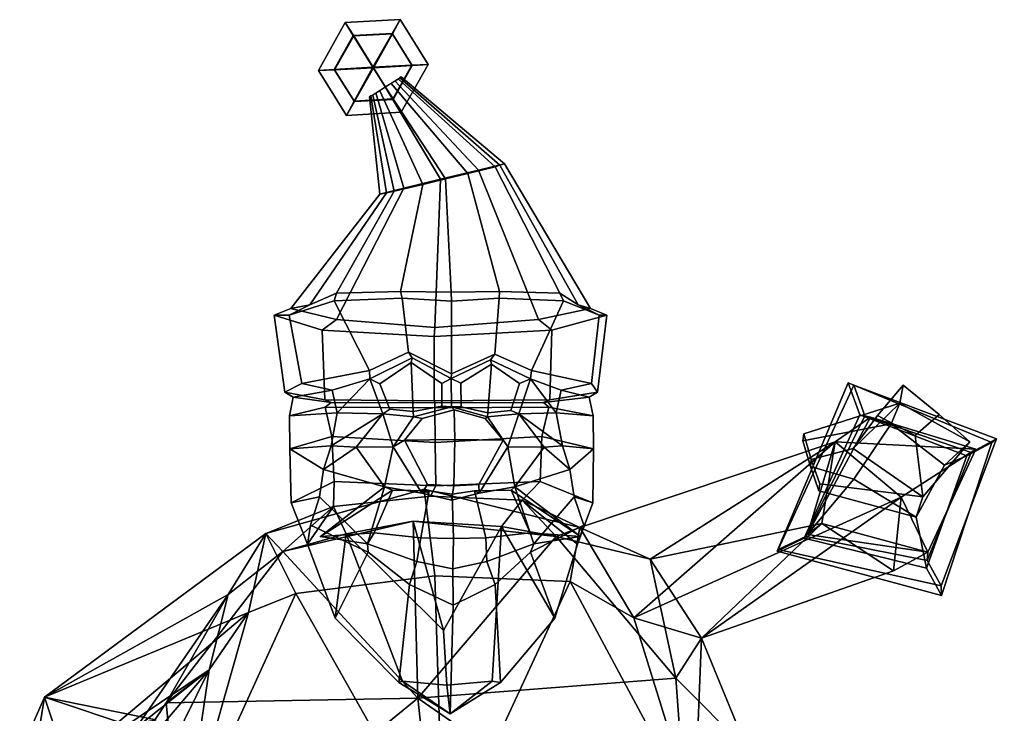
# Model space of a CAD drawing. Extents: x -174 to 221, y -153 to 354.
# Drawn here: x -169 to 221, y 76.7 to 354.2 of the extents above; entities that cross this region are included whole.
import ezdxf

# ---------------------------------------------------------------- set-up
doc = ezdxf.new("R2010")
doc.units = 0

msp = doc.modelspace()

# ---------------------------------------------------------------- linework, layer by layer
for p in [(-48.903515, 147.856262, 105.381966), (54.924179, 147.856262, 99.284744)]:
    msp.add_point(p)
for points in [[(-43.207714, 334.16806, 68.345947), (-35.607475, 347.701477, 68.374626), (-38.962219, 353.026611, 53.932941), (-49.710632, 333.887543, 53.892387)], [(-43.375198, 334.323547, 39.368462), (-49.710632, 333.887543, 53.892387), (-38.962219, 353.026611, 53.932941), (-35.774963, 347.856964, 39.397137)], [(-20.110285, 348.566498, 68.289688), (-17.045944, 354.25, 53.812828), (-38.962219, 353.026611, 53.932941), (-35.607475, 347.701477, 68.374626)], [(-20.277773, 348.721985, 39.312206), (-35.774963, 347.856964, 39.397137), (-38.962219, 353.026611, 53.932941), (-17.045944, 354.25, 53.812828)], [(-5.878047, 336.334259, 53.652157), (-12.380907, 336.05368, 39.198593), (-20.277773, 348.721985, 39.312206), (-17.045944, 354.25, 53.812828)], [(-5.878047, 336.334259, 53.652157), (-17.045944, 354.25, 53.812828), (-20.110285, 348.566498, 68.289688), (-12.213419, 335.898224, 68.176079)], [(-27.912762, 335.220795, 33.282082), (-43.375198, 334.323547, 39.368462), (-35.774963, 347.856964, 39.397137)], [(-27.675892, 335.000946, 74.262451), (-35.607475, 347.701477, 68.374626), (-43.207714, 334.16806, 68.345947)], [(-27.912762, 335.220795, 33.282082), (-35.774963, 347.856964, 39.397137), (-20.277773, 348.721985, 39.312206)], [(-27.675892, 335.000946, 74.262451), (-20.110285, 348.566498, 68.289688), (-35.607475, 347.701477, 68.374626)], [(-12.380907, 336.05368, 39.198593), (-27.912762, 335.220795, 33.282082), (-20.277773, 348.721985, 39.312206)], [(-12.213419, 335.898224, 68.176079), (-20.110285, 348.566498, 68.289688), (-27.675892, 335.000946, 74.262451)], [(-19.981201, 322.520294, 39.169918), (-27.912762, 335.220795, 33.282082), (-12.380907, 336.05368, 39.198593)], [(-19.813715, 322.364838, 68.147408), (-12.213419, 335.898224, 68.176079), (-27.675892, 335.000946, 74.262451)], [(-16.626474, 317.19519, 53.611603), (-19.981201, 322.520294, 39.169918), (-12.380907, 336.05368, 39.198593), (-5.878047, 336.334259, 53.652157)], [(-16.626474, 317.19519, 53.611603), (-5.878047, 336.334259, 53.652157), (-12.213419, 335.898224, 68.176079), (-19.813715, 322.364838, 68.147408)], [(-38.542736, 315.971802, 53.73172), (-49.710632, 333.887543, 53.892387), (-43.375198, 334.323547, 39.368462), (-35.478333, 321.655243, 39.254852)], [(-38.542736, 315.971802, 53.73172), (-35.310848, 321.499786, 68.232338), (-43.207714, 334.16806, 68.345947), (-49.710632, 333.887543, 53.892387)], [(-35.478333, 321.655243, 39.254852), (-43.375198, 334.323547, 39.368462), (-27.912762, 335.220795, 33.282082)], [(-35.310848, 321.499786, 68.232338), (-27.675892, 335.000946, 74.262451), (-43.207714, 334.16806, 68.345947)], [(-19.981201, 322.520294, 39.169918), (-35.478333, 321.655243, 39.254852), (-27.912762, 335.220795, 33.282082)], [(-19.813715, 322.364838, 68.147408), (-27.675892, 335.000946, 74.262451), (-35.310848, 321.499786, 68.232338)], [(-19.215855, 329.763641, 48.652073), (14.227191, 294.146851, 34.286015), (-0.968945, 290.51297, 27.201838), (-23.031002, 327.421631, 46.29274)], [(-22.88118, 327.249146, 63.660767), (1.067926, 290.609589, 83.174637), (9.912242, 292.785065, 78.772072), (-20.604708, 328.687592, 62.391815)], [(-20.604708, 328.687592, 62.391815), (9.912242, 292.785065, 78.772072), (20.802954, 295.477844, 71.385201), (-17.788591, 330.476257, 60.2201)], [(-16.638893, 331.316254, 52.161682), (24.651287, 296.596313, 45.248081), (14.227191, 294.146851, 34.286015), (-19.215855, 329.763641, 48.652073)], [(-17.788591, 330.476257, 60.2201), (20.802954, 295.477844, 71.385201), (22.782246, 296.060333, 56.923519), (-17.19058, 330.917297, 55.759754)], [(-17.19058, 330.917297, 55.759754), (22.782246, 296.060333, 56.923519), (24.651287, 296.596313, 45.248081), (-16.638893, 331.316254, 52.161682)], [(-29.321602, 323.410126, 52.192574), (-26.805273, 325.032562, 48.670555), (-15.609517, 286.905396, 35.384285), (-25.208969, 284.495087, 47.083401)], [(-28.707869, 323.737671, 55.787807), (-29.321602, 323.410126, 52.192574), (-25.208969, 284.495087, 47.083401), (-22.496326, 285.071106, 58.590191)], [(-28.032932, 324.090149, 60.245049), (-28.707869, 323.737671, 55.787807), (-22.496326, 285.071106, 58.590191), (-19.471207, 285.703186, 72.867668)], [(-25.179457, 325.835785, 62.402958), (-28.032932, 324.090149, 60.245049), (-19.471207, 285.703186, 72.867668), (-8.072724, 288.420044, 79.43409)], [(-26.805273, 325.032562, 48.670555), (-23.031002, 327.421631, 46.29274), (-0.968945, 290.51297, 27.201838), (-15.609517, 286.905396, 35.384285)], [(-22.88118, 327.249146, 63.660767), (-25.179457, 325.835785, 62.402958), (-8.072724, 288.420044, 79.43409), (1.067926, 290.609589, 83.174637)], [(-16.626474, 317.19519, 53.611603), (-38.542736, 315.971802, 53.73172), (-35.478333, 321.655243, 39.254852), (-19.981201, 322.520294, 39.169918)], [(-16.626474, 317.19519, 53.611603), (-19.813715, 322.364838, 68.147408), (-35.310848, 321.499786, 68.232338), (-38.542736, 315.971802, 53.73172)], [(38.159039, 234.405914, 19.104929), (14.227191, 294.146851, 34.286015), (24.651287, 296.596313, 45.248081), (58.953007, 238.861206, 39.067619)], [(58.953007, 238.861206, 39.067619), (24.651287, 296.596313, 45.248081), (22.782246, 296.060333, 56.923519), (54.051327, 240.387543, 62.551224)], [(-3.272028, 231.322815, 2.239831), (-0.968945, 290.51297, 27.201838), (14.227191, 294.146851, 34.286015), (38.159039, 234.405914, 19.104929)], [(3.28421, 245.337708, 113.883873), (22.602804, 245.58252, 105.305565), (9.912242, 292.785065, 78.772072), (1.067926, 290.609589, 83.174637)], [(46.660961, 244.940002, 90.91658), (20.802954, 295.477844, 71.385201), (9.912242, 292.785065, 78.772072), (22.602804, 245.58252, 105.305565)], [(54.051327, 240.387543, 62.551224), (22.782246, 296.060333, 56.923519), (20.802954, 295.477844, 71.385201), (46.660961, 244.940002, 90.91658)], [(-3.272028, 231.322815, 2.239831), (-42.444344, 234.405914, 23.83832), (-15.609517, 286.905396, 35.384285), (-0.968945, 290.51297, 27.201838)], [(3.28421, 245.337708, 113.883873), (1.067926, 290.609589, 83.174637), (-8.072724, 288.420044, 79.43409), (-16.905653, 245.58252, 107.625679)], [(-42.444344, 234.405914, 23.83832), (-60.758839, 238.861206, 46.097637), (-25.208969, 284.495087, 47.083401), (-15.609517, 286.905396, 35.384285)], [(-60.758839, 238.861206, 46.097637), (-53.142204, 240.387543, 68.846107), (-22.496326, 285.071106, 58.590191), (-25.208969, 284.495087, 47.083401)], [(-53.142204, 240.387543, 68.846107), (-42.482605, 244.940002, 96.151489), (-19.471207, 285.703186, 72.867668), (-22.496326, 285.071106, 58.590191)], [(-42.482605, 244.940002, 96.151489), (-16.905653, 245.58252, 107.625679), (-8.072724, 288.420044, 79.43409), (-19.471207, 285.703186, 72.867668)], [(-43.465439, 241.911896, 100.607155), (-42.482605, 244.940002, 96.151489), (-53.142204, 240.387543, 68.846107), (-61.362614, 236.234253, 70.422409)], [(-29.341118, 214.052612, 103.892807), (-43.465439, 241.911896, 100.607155), (-61.362614, 236.234253, 70.422409), (-56.368298, 208.937317, 86.434074)], [(-16.241198, 242.952057, 112.310623), (-16.905653, 245.58252, 107.625679), (-42.482605, 244.940002, 96.151489), (-43.465439, 241.911896, 100.607155)], [(-13.739043, 221.413208, 114.716232), (-16.241198, 242.952057, 112.310623), (-43.465439, 241.911896, 100.607155), (-29.341118, 214.052612, 103.892807)], [(3.479076, 241.732666, 117.202187), (3.28421, 245.337708, 113.883873), (-16.905653, 245.58252, 107.625679), (-16.241198, 242.952057, 112.310623)], [(3.4835, 212.782227, 117.277519), (3.479076, 241.732666, 117.202187), (-16.241198, 242.952057, 112.310623), (-13.739043, 221.413208, 114.716232)], [(3.479076, 241.732666, 117.202187), (22.491268, 242.952057, 110.036079), (22.602804, 245.58252, 105.305565), (3.28421, 245.337708, 113.883873)], [(3.4835, 212.782227, 117.277519), (20.69137, 220.605774, 112.702232), (22.491268, 242.952057, 110.036079), (3.479076, 241.732666, 117.202187)], [(20.69137, 220.605774, 112.702232), (35.386425, 214.052612, 100.091721), (48.158554, 241.911896, 95.226578), (22.491268, 242.952057, 110.036079)], [(22.491268, 242.952057, 110.036079), (48.158554, 241.911896, 95.226578), (46.660961, 244.940002, 90.91658), (22.602804, 245.58252, 105.305565)], [(35.386425, 214.052612, 100.091721), (59.313839, 208.937317, 79.640701), (62.399727, 236.234253, 63.154533), (48.158554, 241.911896, 95.226578)], [(48.158554, 241.911896, 95.226578), (62.399727, 236.234253, 63.154533), (54.051327, 240.387543, 62.551224), (46.660961, 244.940002, 90.91658)], [(-61.362614, 236.234253, 70.422409), (-53.142204, 240.387543, 68.846107), (-60.758839, 238.861206, 46.097637), (-67.39769, 236.226807, 44.852238)], [(-67.39769, 236.226807, 44.852238), (-60.758839, 238.861206, 46.097637), (-42.444344, 234.405914, 23.83832), (-48.184452, 230.233948, 20.400795)], [(65.400459, 236.226807, 37.053734), (43.457352, 230.233948, 15.019177), (38.159039, 234.405914, 19.104929), (58.953007, 238.861206, 39.067619)], [(62.399727, 236.234253, 63.154533), (65.400459, 236.226807, 37.053734), (58.953007, 238.861206, 39.067619), (54.051327, 240.387543, 62.551224)], [(-56.368298, 208.937317, 86.434074), (-61.362614, 236.234253, 70.422409), (-67.39769, 236.226807, 44.852238), (-63.143272, 205.405151, 49.078629)], [(-63.143272, 205.405151, 49.078629), (-67.39769, 236.226807, 44.852238), (-48.184452, 230.233948, 20.400795), (-47.195251, 202.411407, 21.973042)], [(-48.184452, 230.233948, 20.400795), (-42.444344, 234.405914, 23.83832), (-3.272028, 231.322815, 2.239831), (-3.536797, 227.662811, -2.268837)], [(43.457352, 230.233948, 15.019177), (-3.536797, 227.662811, -2.268837), (-3.272028, 231.322815, 2.239831), (38.159039, 234.405914, 19.104929)], [(61.669964, 205.405151, 41.749035), (42.658978, 202.411407, 16.6964), (43.457352, 230.233948, 15.019177), (65.400459, 236.226807, 37.053734)], [(59.313839, 208.937317, 79.640701), (61.669964, 205.405151, 41.749035), (65.400459, 236.226807, 37.053734), (62.399727, 236.234253, 63.154533)], [(-47.195251, 202.411407, 21.973042), (-48.184452, 230.233948, 20.400795), (-3.536797, 227.662811, -2.268837), (-3.426796, 201.932068, -0.39566)], [(42.658978, 202.411407, 16.6964), (-3.426796, 201.932068, -0.39566), (-3.536797, 227.662811, -2.268837), (43.457352, 230.233948, 15.019177)], [(-13.739043, 221.413208, 114.716232), (-29.341118, 214.052612, 103.892807), (-29.154032, 210.738068, 102.085602), (-12.25961, 219.184143, 113.150261)], [(-12.670806, 217.263428, 110.563576), (-12.25961, 219.184143, 113.150261), (-29.154032, 210.738068, 102.085602), (-25.15801, 208.799194, 101.546776)], [(3.4835, 212.782227, 117.277519), (-13.739043, 221.413208, 114.716232), (-12.25961, 219.184143, 113.150261), (3.310307, 210.871704, 114.328262)], [(-12.670806, 217.263428, 110.563576), (-0.44371, 208.907776, 111.556236), (3.310307, 210.871704, 114.328262), (-12.25961, 219.184143, 113.150261)], [(3.4835, 212.782227, 117.277519), (3.310307, 210.871704, 114.328262), (19.038815, 218.37674, 111.320183), (20.69137, 220.605774, 112.702232)], [(20.69137, 220.605774, 112.702232), (19.038815, 218.37674, 111.320183), (34.989094, 210.738068, 98.318832), (35.386425, 214.052612, 100.091721)], [(-11.869079, 197.753357, 108.874687), (-12.670806, 217.263428, 110.563576), (-25.15801, 208.799194, 101.546776), (-21.241978, 198.638123, 104.315201)], [(-0.44371, 208.907776, 111.556236), (-12.670806, 217.263428, 110.563576), (-11.869079, 197.753357, 108.874687), (-0.389001, 199.799194, 112.487869)], [(19.380173, 216.566315, 108.486816), (19.038815, 218.37674, 111.320183), (3.310307, 210.871704, 114.328262), (7.176928, 209.028809, 111.28817)], [(7.176928, 209.028809, 111.28817), (7.243469, 199.534851, 112.421272), (17.944136, 197.134827, 106.49865), (19.380173, 216.566315, 108.486816)], [(17.944136, 197.134827, 106.49865), (27.120911, 198.069397, 99.652748), (30.572977, 208.894226, 95.765144), (19.380173, 216.566315, 108.486816)], [(19.380173, 216.566315, 108.486816), (30.572977, 208.894226, 95.765144), (34.989094, 210.738068, 98.318832), (19.038815, 218.37674, 111.320183)], [(-44.19228, 206.28656, 86.255623), (-29.154032, 210.738068, 102.085602), (-29.341118, 214.052612, 103.892807), (-56.368298, 208.937317, 86.434074)], [(-42.193878, 197.173492, 86.634529), (-29.154032, 210.738068, 102.085602), (-44.19228, 206.28656, 86.255623)], [(-24.014816, 196.807281, 105.499069), (-29.154032, 210.738068, 102.085602), (-42.193878, 197.173492, 86.634529)], [(-21.241978, 198.638123, 104.315201), (-25.15801, 208.799194, 101.546776), (-29.154032, 210.738068, 102.085602), (-24.014816, 196.807281, 105.499069)], [(-0.389001, 199.799194, 112.487869), (3.377874, 199.58313, 115.478851), (3.310307, 210.871704, 114.328262), (-0.44371, 208.907776, 111.556236)], [(7.243469, 199.534851, 112.421272), (7.176928, 209.028809, 111.28817), (3.310307, 210.871704, 114.328262), (3.377874, 199.58313, 115.478851)], [(27.120911, 198.069397, 99.652748), (30.284735, 196.807281, 102.310364), (34.989094, 210.738068, 98.318832), (30.572977, 208.894226, 95.765144)], [(30.284735, 196.807281, 102.310364), (45.2603, 197.173492, 81.498833), (34.989094, 210.738068, 98.318832)], [(47.200619, 206.28656, 80.888626), (59.313839, 208.937317, 79.640701), (35.386425, 214.052612, 100.091721), (34.989094, 210.738068, 98.318832)], [(45.2603, 197.173492, 81.498833), (47.200619, 206.28656, 80.888626), (34.989094, 210.738068, 98.318832)], [(-56.368298, 208.937317, 86.434074), (-63.143272, 205.405151, 49.078629), (-59.769428, 203.403656, 50.144745), (-44.19228, 206.28656, 86.255623)], [(59.313839, 208.937317, 79.640701), (47.200619, 206.28656, 80.888626), (58.444099, 203.403656, 43.202717), (61.669964, 205.405151, 41.749035)], [(133.881592, 142.68335, 49.178799), (133.406982, 141.997681, 82.293243), (161.746063, 209.209595, 84.523209), (164.059921, 208.179382, 52.226944)], [(133.406982, 141.997681, 82.293243), (144.172928, 147.122803, 82.866516), (166.462936, 196.441925, 84.351242), (161.746063, 209.209595, 84.523209)], [(133.881592, 142.68335, 49.178799), (164.059921, 208.179382, 52.226944), (168.489685, 195.956787, 52.058891), (144.85463, 147.862793, 49.761871)], [(219.124939, 185.414337, 86.931305), (221.000061, 186.809357, 53.892643), (164.059921, 208.179382, 52.226944), (161.746063, 209.209595, 84.523209)], [(219.124939, 185.414337, 86.931305), (161.746063, 209.209595, 84.523209), (166.462936, 196.441925, 84.351242), (209.110779, 180.014221, 86.380203)], [(173.540634, 196.077209, 143.565414), (183.773743, 208.235748, 140.017303), (182.384232, 201.093353, 88.08699), (163.731369, 182.911987, 104.97818)], [(221.000061, 186.809357, 53.892643), (210.853455, 181.291626, 53.332966), (168.489685, 195.956787, 52.058891), (164.059921, 208.179382, 52.226944)], [(188.509094, 188.193542, 143.381226), (198.17308, 196.52533, 131.708374), (183.773743, 208.235748, 140.017303), (173.540634, 196.077209, 143.565414)], [(198.17308, 196.52533, 131.708374), (210.406189, 185.638062, 87.100693), (182.384232, 201.093353, 88.08699), (183.773743, 208.235748, 140.017303)], [(-63.143272, 205.405151, 49.078629), (-47.195251, 202.411407, 21.973042), (-44.552589, 201.309082, 22.859863), (-59.769428, 203.403656, 50.144745)], [(-44.19228, 206.28656, 86.255623), (-59.769428, 203.403656, 50.144745), (-61.196609, 196.003784, 51.503979), (-42.193878, 197.173492, 86.634529)], [(-61.196609, 196.003784, 51.503979), (-59.769428, 203.403656, 50.144745), (-44.552589, 201.309082, 22.859863), (-46.990246, 199.391937, 20.794167)], [(61.669964, 205.405151, 41.749035), (58.444099, 203.403656, 43.202717), (40.138279, 201.309082, 17.886436), (42.658978, 202.411407, 16.6964)], [(60.020554, 196.003784, 44.385563), (42.31739, 199.391937, 15.549623), (40.138279, 201.309082, 17.886436), (58.444099, 203.403656, 43.202717)], [(47.200619, 206.28656, 80.888626), (45.2603, 197.173492, 81.498833), (60.020554, 196.003784, 44.385563), (58.444099, 203.403656, 43.202717)], [(-61.083069, 182.831757, 53.809025), (-61.196609, 196.003784, 51.503979), (-46.990246, 199.391937, 20.794167), (-44.330463, 187.680908, 19.266237)], [(-47.195251, 202.411407, 21.973042), (-3.426796, 201.932068, -0.39566), (-3.213789, 201.214111, 3.231576), (-44.552589, 201.309082, 22.859863)], [(-46.990246, 199.391937, 20.794167), (-44.552589, 201.309082, 22.859863), (-3.213789, 201.214111, 3.231576), (-3.220246, 199.170441, 3.121612)], [(-44.330463, 187.680908, 19.266237), (-46.990246, 199.391937, 20.794167), (-3.220246, 199.170441, 3.121612), (-3.126757, 185.309143, 4.713644)], [(-11.869079, 197.753357, 108.874687), (-11.706269, 195.58786, 111.086037), (3.377874, 199.58313, 115.478851), (-0.389001, 199.799194, 112.487869)], [(4.480265, 198.337433, 129.843613), (3.377874, 199.58313, 115.478851), (-11.706269, 195.58786, 111.086037), (-8.325073, 194.868988, 127.106804)], [(42.658978, 202.411407, 16.6964), (40.138279, 201.309082, 17.886436), (-3.213789, 201.214111, 3.231576), (-3.426796, 201.932068, -0.39566)], [(42.31739, 199.391937, 15.549623), (-3.220246, 199.170441, 3.121612), (-3.213789, 201.214111, 3.231576), (40.138279, 201.309082, 17.886436)], [(39.497059, 187.680908, 14.34351), (-3.126757, 185.309143, 4.713644), (-3.220246, 199.170441, 3.121612), (42.31739, 199.391937, 15.549623)], [(4.480265, 198.337433, 129.843613), (16.877254, 194.868988, 125.626808), (17.844179, 195.58786, 109.350708), (3.377874, 199.58313, 115.478851)], [(17.944136, 197.134827, 106.49865), (7.243469, 199.534851, 112.421272), (3.377874, 199.58313, 115.478851), (17.844179, 195.58786, 109.350708)], [(60.177589, 182.831757, 46.688053), (39.497059, 187.680908, 14.34351), (42.31739, 199.391937, 15.549623), (60.020554, 196.003784, 44.385563)], [(144.050049, 188.754883, 106.665695), (182.384232, 201.093353, 88.08699), (178.936951, 192.776611, 63.904308), (143.697662, 185.98645, 97.025757)], [(147.028381, 178.567078, 108.019707), (163.731369, 182.911987, 104.97818), (182.384232, 201.093353, 88.08699), (144.050049, 188.754883, 106.665695)], [(210.406189, 185.638062, 87.100693), (200.251999, 176.278015, 63.88533), (178.936951, 192.776611, 63.904308), (182.384232, 201.093353, 88.08699)], [(-42.193878, 197.173492, 86.634529), (-61.196609, 196.003784, 51.503979), (-61.083069, 182.831757, 53.809025), (-44.632809, 184.073486, 86.754532)], [(-44.632809, 184.073486, 86.754532), (-24.014816, 196.807281, 105.499069), (-42.193878, 197.173492, 86.634529)], [(-34.632015, 183.483643, 109.435143), (-24.014816, 196.807281, 105.499069), (-44.632809, 184.073486, 86.754532)], [(-34.632015, 183.483643, 109.435143), (-19.847626, 183.666656, 111.60495), (-24.014816, 196.807281, 105.499069)], [(-11.869079, 197.753357, 108.874687), (-21.241978, 198.638123, 104.315201), (-24.014816, 196.807281, 105.499069), (-11.706269, 195.58786, 111.086037)], [(-19.847626, 183.666656, 111.60495), (-11.706269, 195.58786, 111.086037), (-24.014816, 196.807281, 105.499069)], [(-15.314137, 186.316772, 128.8004), (-8.325073, 194.868988, 127.106804), (-11.706269, 195.58786, 111.086037), (-19.847626, 183.666656, 111.60495)], [(4.729138, 186.561462, 134.081604), (4.480265, 198.337433, 129.843613), (-8.325073, 194.868988, 127.106804), (-15.314137, 186.316772, 128.8004)], [(4.729138, 186.561462, 134.081604), (24.016506, 186.316772, 126.490723), (16.877254, 194.868988, 125.626808), (4.480265, 198.337433, 129.843613)], [(24.016506, 186.316772, 126.490723), (25.990316, 183.666656, 108.913139), (17.844179, 195.58786, 109.350708), (16.877254, 194.868988, 125.626808)], [(17.944136, 197.134827, 106.49865), (17.844179, 195.58786, 109.350708), (30.284735, 196.807281, 102.310364), (27.120911, 198.069397, 99.652748)], [(25.990316, 183.666656, 108.913139), (30.284735, 196.807281, 102.310364), (17.844179, 195.58786, 109.350708)], [(40.419117, 183.483643, 105.027809), (30.284735, 196.807281, 102.310364), (25.990316, 183.666656, 108.913139)], [(47.696514, 184.073486, 81.332542), (45.2603, 197.173492, 81.498833), (30.284735, 196.807281, 102.310364)], [(40.419117, 183.483643, 105.027809), (47.696514, 184.073486, 81.332542), (30.284735, 196.807281, 102.310364)], [(45.2603, 197.173492, 81.498833), (47.696514, 184.073486, 81.332542), (60.177589, 182.831757, 46.688053), (60.020554, 196.003784, 44.385563)], [(164.054352, 170.707367, 69.297485), (178.936951, 192.776611, 63.904308), (166.462936, 196.441925, 84.351242), (144.172928, 147.122803, 82.866516)], [(170.754272, 195.414703, 15.978088), (145.598099, 148.669769, 13.658503), (144.85463, 147.862793, 49.761871), (168.489685, 195.956787, 52.058891)], [(145.598099, 148.669769, 13.658503), (170.754272, 195.414703, 15.978088), (156.666061, 185.676331, -34.042564)], [(212.754028, 182.684631, 17.292206), (156.666061, 185.676331, -34.042564), (170.754272, 195.414703, 15.978088)], [(188.509094, 188.193542, 143.381226), (173.540634, 196.077209, 143.565414), (163.731369, 182.911987, 104.97818), (191.584198, 163.685486, 93.113426)], [(200.251999, 176.278015, 63.88533), (209.110779, 180.014221, 86.380203), (166.462936, 196.441925, 84.351242), (178.936951, 192.776611, 63.904308)], [(210.853455, 181.291626, 53.332966), (212.754028, 182.684631, 17.292206), (170.754272, 195.414703, 15.978088), (168.489685, 195.956787, 52.058891)], [(188.509094, 188.193542, 143.381226), (191.584198, 163.685486, 93.113426), (210.406189, 185.638062, 87.100693), (198.17308, 196.52533, 131.708374)], [(146.767731, 175.808838, 98.352097), (143.697662, 185.98645, 97.025757), (178.936951, 192.776611, 63.904308), (164.054352, 170.707367, 69.297485)], [(-60.555237, 161.29184, 55.353951), (-61.083069, 182.831757, 53.809025), (-44.330463, 187.680908, 19.266237), (-43.358173, 169.722534, 22.300909)], [(-43.358173, 169.722534, 22.300909), (-44.330463, 187.680908, 19.266237), (-3.126757, 185.309143, 4.713644), (-2.857056, 167.993225, 9.306299)], [(38.886642, 169.722534, 17.471125), (-2.857056, 167.993225, 9.306299), (-3.126757, 185.309143, 4.713644), (39.497059, 187.680908, 14.34351)], [(59.834217, 161.29184, 48.284142), (38.886642, 169.722534, 17.471125), (39.497059, 187.680908, 14.34351), (60.177589, 182.831757, 46.688053)], [(147.028381, 178.567078, 108.019707), (144.050049, 188.754883, 106.665695), (143.697662, 185.98645, 97.025757), (146.767731, 175.808838, 98.352097)], [(-44.632809, 184.073486, 86.754532), (-61.083069, 182.831757, 53.809025), (-47.720791, 174.545135, 86.471367)], [(-47.720791, 174.545135, 86.471367), (-34.632015, 183.483643, 109.435143), (-44.632809, 184.073486, 86.754532)], [(-23.328856, 167.640625, 105.803482), (-34.632015, 183.483643, 109.435143), (-47.720791, 174.545135, 86.471367)], [(-23.328856, 167.640625, 105.803482), (-19.847626, 183.666656, 111.60495), (-34.632015, 183.483643, 109.435143)], [(-8.379331, 165.078064, 110.86425), (-19.847626, 183.666656, 111.60495), (-23.328856, 167.640625, 105.803482)], [(-6.179325, 168.522369, 123.593864), (-15.314137, 186.316772, 128.8004), (-19.847626, 183.666656, 111.60495), (-8.379331, 165.078064, 110.86425)], [(4.384765, 168.052002, 128.217377), (4.729138, 186.561462, 134.081604), (-15.314137, 186.316772, 128.8004), (-6.179325, 168.522369, 123.593864)], [(4.384765, 168.052002, 128.217377), (14.335082, 168.522369, 122.389168), (24.016506, 186.316772, 126.490723), (4.729138, 186.561462, 134.081604)], [(14.335082, 168.522369, 122.389168), (14.51415, 165.078064, 109.519844), (25.990316, 183.666656, 108.913139), (24.016506, 186.316772, 126.490723)], [(14.51415, 165.078064, 109.519844), (28.768581, 167.640625, 102.744087), (25.990316, 183.666656, 108.913139)], [(28.768581, 167.640625, 102.744087), (40.419117, 183.483643, 105.027809), (25.990316, 183.666656, 108.913139)], [(28.768581, 167.640625, 102.744087), (50.730133, 174.545135, 80.689888), (40.419117, 183.483643, 105.027809)], [(50.730133, 174.545135, 80.689888), (47.696514, 184.073486, 81.332542), (40.419117, 183.483643, 105.027809)], [(47.696514, 184.073486, 81.332542), (50.730133, 174.545135, 80.689888), (60.177589, 182.831757, 46.688053)], [(82.702438, 138.824463, 35.477203), (156.666061, 185.676331, -34.042564), (54.70517, 151.339172, -19.557835)], [(76.204941, 115.336792, -35.915131), (54.70517, 151.339172, -19.557835), (156.666061, 185.676331, -34.042564)], [(76.204941, 115.336792, -35.915131), (156.666061, 185.676331, -34.042564), (183.005035, 163.504089, -59.765404)], [(82.702438, 138.824463, 35.477203), (151.348465, 152.944824, 6.102669), (156.666061, 185.676331, -34.042564)], [(145.598099, 148.669769, 13.658503), (156.666061, 185.676331, -34.042564), (151.348465, 152.944824, 6.102669)], [(212.754028, 182.684631, 17.292206), (183.005035, 163.504089, -59.765404), (156.666061, 185.676331, -34.042564)], [(191.584198, 163.685486, 93.113426), (188.97345, 155.473633, 68.730019), (200.251999, 176.278015, 63.88533), (210.406189, 185.638062, 87.100693)], [(199.072678, 124.213348, 85.30658), (219.124939, 185.414337, 86.931305), (209.110779, 180.014221, 86.380203), (193.12561, 135.193024, 85.379173)], [(198.894409, 128.094055, 51.357151), (193.375504, 138.252808, 51.423668), (210.853455, 181.291626, 53.332966), (221.000061, 186.809357, 53.892643)], [(198.894409, 128.094055, 51.357151), (221.000061, 186.809357, 53.892643), (219.124939, 185.414337, 86.931305), (199.072678, 124.213348, 85.30658)], [(-49.307037, 163.617493, 86.850494), (-47.720791, 174.545135, 86.471367), (-61.083069, 182.831757, 53.809025), (-60.555237, 161.29184, 55.353951)], [(52.34985, 163.617493, 80.880745), (59.834217, 161.29184, 48.284142), (60.177589, 182.831757, 46.688053), (50.730133, 174.545135, 80.689888)], [(150.471573, 168.82782, 109.283615), (191.584198, 163.685486, 93.113426), (163.731369, 182.911987, 104.97818), (147.028381, 178.567078, 108.019707)], [(193.640839, 141.501648, 15.370072), (183.005035, 163.504089, -59.765404), (212.754028, 182.684631, 17.292206)], [(188.97345, 155.473633, 68.730019), (193.12561, 135.193024, 85.379173), (209.110779, 180.014221, 86.380203), (200.251999, 176.278015, 63.88533)], [(193.640839, 141.501648, 15.370072), (212.754028, 182.684631, 17.292206), (210.853455, 181.291626, 53.332966), (193.375504, 138.252808, 51.423668)], [(150.471573, 168.82782, 109.283615), (147.028381, 178.567078, 108.019707), (146.767731, 175.808838, 98.352097), (150.126587, 166.052185, 99.612877)], [(150.126587, 166.052185, 99.612877), (146.767731, 175.808838, 98.352097), (164.054352, 170.707367, 69.297485), (188.97345, 155.473633, 68.730019)], [(-49.307037, 163.617493, 86.850494), (-30.041708, 144.87738, 112.741013), (-23.328856, 167.640625, 105.803482), (-47.720791, 174.545135, 86.471367)], [(52.34985, 163.617493, 80.880745), (50.730133, 174.545135, 80.689888), (28.768581, 167.640625, 102.744087), (36.247295, 144.87738, 108.848221)], [(-53.987186, 144.72113, 59.246819), (-60.555237, 161.29184, 55.353951), (-43.358173, 169.722534, 22.300909), (-43.633442, 159.742065, 12.218191)], [(-43.633442, 159.742065, 12.218191), (-43.358173, 169.722534, 22.300909), (-2.857056, 167.993225, 9.306299), (-4.966386, 163.923584, -6.968688)], [(4.384765, 168.052002, 128.217377), (-6.179325, 168.522369, 123.593864), (-8.379331, 165.078064, 110.86425), (3.41601, 162.348663, 116.128258)], [(31.657259, 162.312561, 12.399864), (-4.966386, 163.923584, -6.968688), (-2.857056, 167.993225, 9.306299), (38.886642, 169.722534, 17.471125)], [(4.384765, 168.052002, 128.217377), (3.41601, 162.348663, 116.128258), (14.51415, 165.078064, 109.519844), (14.335082, 168.522369, 122.389168)], [(53.766945, 144.72113, 52.919014), (31.657259, 162.312561, 12.399864), (38.886642, 169.722534, 17.471125), (59.834217, 161.29184, 48.284142)], [(188.97345, 155.473633, 68.730019), (164.054352, 170.707367, 69.297485), (144.172928, 147.122803, 82.866516), (193.12561, 135.193024, 85.379173)], [(150.471573, 168.82782, 109.283615), (150.126587, 166.052185, 99.612877), (188.97345, 155.473633, 68.730019), (191.584198, 163.685486, 93.113426)], [(-7.492076, 166.654907, -30.062222), (-3.182247, 132.063507, -58.180061), (-58.729805, 125.082855, -54.153484), (-70.674599, 149.002258, -23.961514)], [(-7.492076, 166.654907, -30.062222), (-70.674599, 149.002258, -23.961514), (-43.633442, 159.742065, 12.218191), (-4.966386, 163.923584, -6.968688)], [(-20.145218, 166.356842, 119.654106), (-23.328856, 167.640625, 105.803482), (-48.903515, 147.856262, 105.381966)], [(-48.903515, 147.856262, 105.381966), (-23.328856, 167.640625, 105.803482), (-30.041708, 144.87738, 112.741013)], [(-27.459457, 149.332336, 122.648506), (-20.145218, 166.356842, 119.654106), (-48.903515, 147.856262, 105.381966)], [(-5.46611, 166.095703, 118.911957), (-20.145218, 166.356842, 119.654106), (-27.459457, 149.332336, 122.648506), (-8.767809, 147.2258, 130.254379)], [(-20.145218, 166.356842, 119.654106), (-5.46611, 166.095703, 118.911957), (-8.379331, 165.078064, 110.86425), (-23.328856, 167.640625, 105.803482)], [(-8.767809, 147.2258, 130.254379), (4.241032, 147.028992, 130.177292), (3.710327, 164.708618, 121.140083), (-5.46611, 166.095703, 118.911957)], [(3.710327, 164.708618, 121.140083), (3.41601, 162.348663, 116.128258), (-8.379331, 165.078064, 110.86425), (-5.46611, 166.095703, 118.911957)], [(-7.492076, 166.654907, -30.062222), (54.70517, 151.339172, -19.557835), (50.818691, 129.828247, -50.803196), (-3.182247, 132.063507, -58.180061)], [(-4.966386, 163.923584, -6.968688), (31.657259, 162.312561, 12.399864), (54.70517, 151.339172, -19.557835), (-7.492076, 166.654907, -30.062222)], [(3.710327, 164.708618, 121.140083), (12.5629, 166.095703, 117.85321), (14.51415, 165.078064, 109.519844), (3.41601, 162.348663, 116.128258)], [(17.169479, 147.2258, 128.731232), (12.5629, 166.095703, 117.85321), (3.710327, 164.708618, 121.140083), (4.241032, 147.028992, 130.177292)], [(27.227978, 166.356842, 116.872139), (28.768581, 167.640625, 102.744087), (14.51415, 165.078064, 109.519844), (12.5629, 166.095703, 117.85321)], [(12.5629, 166.095703, 117.85321), (17.169479, 147.2258, 128.731232), (34.842422, 149.332336, 118.989861), (27.227978, 166.356842, 116.872139)], [(27.227978, 166.356842, 116.872139), (54.924179, 147.856262, 99.284744), (28.768581, 167.640625, 102.744087)], [(34.842422, 149.332336, 118.989861), (54.924179, 147.856262, 99.284744), (27.227978, 166.356842, 116.872139)], [(54.924179, 147.856262, 99.284744), (36.247295, 144.87738, 108.848221), (28.768581, 167.640625, 102.744087)], [(-53.987186, 144.72113, 59.246819), (-52.831566, 152.39093, 90.343246), (-49.307037, 163.617493, 86.850494), (-60.555237, 161.29184, 55.353951)], [(-49.307037, 163.617493, 86.850494), (-52.831566, 152.39093, 90.343246), (-29.886108, 141.567749, 103.737129), (-30.041708, 144.87738, 112.741013)], [(44.660793, 115.231354, 69.765144), (23.369102, 151.777588, 38.14999), (31.657259, 162.312561, 12.399864), (53.766945, 144.72113, 52.919014)], [(45.264408, 147.768616, 38.974487), (31.657259, 162.312561, 12.399864), (23.369102, 151.777588, 38.14999)], [(54.70517, 151.339172, -19.557835), (31.657259, 162.312561, 12.399864), (45.264408, 147.768616, 38.974487)], [(52.34985, 163.617493, 80.880745), (36.247295, 144.87738, 108.848221), (35.038906, 141.567749, 99.924438), (56.258968, 152.39093, 83.936958)], [(53.766945, 144.72113, 52.919014), (59.834217, 161.29184, 48.284142), (52.34985, 163.617493, 80.880745), (56.258968, 152.39093, 83.936958)], [(103.301338, 107.151184, -0.448386), (76.204941, 115.336792, -35.915131), (183.005035, 163.504089, -59.765404)], [(179.903488, 134.141724, -26.70159), (103.301338, 107.151184, -0.448386), (183.005035, 163.504089, -59.765404)], [(193.640839, 141.501648, 15.370072), (179.903488, 134.141724, -26.70159), (183.005035, 163.504089, -59.765404)], [(-70.674599, 149.002258, -23.961514), (-63.94783, 141.802979, 34.762691), (-43.633442, 159.742065, 12.218191)], [(-63.94783, 141.802979, 34.762691), (-38.598083, 148.849304, 37.943035), (-43.633442, 159.742065, 12.218191)], [(-42.971867, 115.231354, 74.911331), (-53.987186, 144.72113, 59.246819), (-43.633442, 159.742065, 12.218191), (-38.598083, 148.849304, 37.943035)], [(-11.810748, 153.878845, 38.945942), (-38.598083, 148.849304, 37.943035), (-63.94783, 141.802979, 34.762691)], [(-9.977456, 83.274536, 117.728706), (-11.810748, 153.878845, 38.945942), (-63.94783, 141.802979, 34.762691)], [(-29.886108, 141.567749, 103.737129), (-52.831566, 152.39093, 90.343246), (-53.987186, 144.72113, 59.246819), (-42.971867, 115.231354, 74.911331)], [(0.255328, 110.226227, 62.306023), (-38.598083, 148.849304, 37.943035), (-11.810748, 153.878845, 38.945942)], [(0.255328, 110.226227, 62.306023), (-11.810748, 153.878845, 38.945942), (23.369102, 151.777588, 38.14999)], [(-11.810748, 153.878845, 38.945942), (45.264408, 147.768616, 38.974487), (23.369102, 151.777588, 38.14999)], [(-9.977456, 83.274536, 117.728706), (45.264408, 147.768616, 38.974487), (-11.810748, 153.878845, 38.945942)], [(35.038906, 141.567749, 99.924438), (44.660793, 115.231354, 69.765144), (53.766945, 144.72113, 52.919014), (56.258968, 152.39093, 83.936958)], [(103.301338, 107.151184, -0.448386), (151.348465, 152.944824, 6.102669), (82.702438, 138.824463, 35.477203)], [(179.903488, 134.141724, -26.70159), (151.348465, 152.944824, 6.102669), (103.301338, 107.151184, -0.448386)], [(193.640839, 141.501648, 15.370072), (145.598099, 148.669769, 13.658503), (151.348465, 152.944824, 6.102669)], [(193.640839, 141.501648, 15.370072), (151.348465, 152.944824, 6.102669), (179.903488, 134.141724, -26.70159)], [(-85.769226, 124.644775, 28.531847), (-70.674599, 149.002258, -23.961514), (-159.090332, 83.692719, -32.146225)], [(-77.562363, 117.42038, -40.523121), (-159.090332, 83.692719, -32.146225), (-70.674599, 149.002258, -23.961514)], [(-85.769226, 124.644775, 28.531847), (-63.94783, 141.802979, 34.762691), (-70.674599, 149.002258, -23.961514)], [(-77.562363, 117.42038, -40.523121), (-70.674599, 149.002258, -23.961514), (-58.729805, 125.082855, -54.153484)], [(-30.041708, 144.87738, 112.741013), (-27.459457, 149.332336, 122.648506), (-48.903515, 147.856262, 105.381966)], [(-17.604342, 89.54129, 105.481216), (-42.971867, 115.231354, 74.911331), (-38.598083, 148.849304, 37.943035), (-16.122414, 90.078125, 89.454086)], [(-16.122414, 90.078125, 89.454086), (-38.598083, 148.849304, 37.943035), (0.255328, 110.226227, 62.306023), (1.536916, 88.4021, 84.129776)], [(-8.767809, 147.2258, 130.254379), (-27.459457, 149.332336, 122.648506), (-30.041708, 144.87738, 112.741013), (-10.343061, 137.830414, 120.515678)], [(19.698051, 90.078125, 87.350548), (1.536916, 88.4021, 84.129776), (0.255328, 110.226227, 62.306023), (23.369102, 151.777588, 38.14999)], [(17.169479, 147.2258, 128.731232), (17.594036, 137.830414, 118.875092), (36.247295, 144.87738, 108.848221), (34.842422, 149.332336, 118.989861)], [(23.045694, 89.54129, 103.094063), (19.698051, 90.078125, 87.350548), (23.369102, 151.777588, 38.14999), (44.660793, 115.231354, 69.765144)], [(36.247295, 144.87738, 108.848221), (54.924179, 147.856262, 99.284744), (34.842422, 149.332336, 118.989861)], [(82.702438, 138.824463, 35.477203), (54.70517, 151.339172, -19.557835), (45.264408, 147.768616, 38.974487)], [(76.204941, 115.336792, -35.915131), (50.818691, 129.828247, -50.803196), (54.70517, 151.339172, -19.557835)], [(145.598099, 148.669769, 13.658503), (193.640839, 141.501648, 15.370072), (193.375504, 138.252808, 51.423668), (144.85463, 147.862793, 49.761871)], [(-13.394595, 128.699341, 122.835732), (-10.343061, 137.830414, 120.515678), (-30.041708, 144.87738, 112.741013), (-29.886108, 141.567749, 103.737129)], [(4.241032, 147.028992, 130.177292), (-8.767809, 147.2258, 130.254379), (-10.343061, 137.830414, 120.515678), (3.947922, 134.917236, 125.18602)], [(-9.977456, 83.274536, 117.728706), (93.023651, 91.225479, 89.430557), (45.264408, 147.768616, 38.974487)], [(4.241032, 147.028992, 130.177292), (3.947922, 134.917236, 125.18602), (17.594036, 137.830414, 118.875092), (17.169479, 147.2258, 128.731232)], [(20.896145, 128.699341, 120.822021), (35.038906, 141.567749, 99.924438), (36.247295, 144.87738, 108.848221), (17.594036, 137.830414, 118.875092)], [(93.023651, 91.225479, 89.430557), (82.702438, 138.824463, 35.477203), (45.264408, 147.768616, 38.974487)], [(199.072678, 124.213348, 85.30658), (193.12561, 135.193024, 85.379173), (144.172928, 147.122803, 82.866516), (133.406982, 141.997681, 82.293243)], [(198.894409, 128.094055, 51.357151), (133.881592, 142.68335, 49.178799), (144.85463, 147.862793, 49.761871), (193.375504, 138.252808, 51.423668)], [(-9.977456, 83.274536, 117.728706), (-63.94783, 141.802979, 34.762691), (-110.537384, 81.342712, 82.465691)], [(-110.537384, 81.342712, 82.465691), (-63.94783, 141.802979, 34.762691), (-85.769226, 124.644775, 28.531847)], [(-17.604342, 89.54129, 105.481216), (-13.394595, 128.699341, 122.835732), (-29.886108, 141.567749, 103.737129), (-42.971867, 115.231354, 74.911331)], [(23.045694, 89.54129, 103.094063), (44.660793, 115.231354, 69.765144), (35.038906, 141.567749, 99.924438), (20.896145, 128.699341, 120.822021)], [(198.894409, 128.094055, 51.357151), (199.072678, 124.213348, 85.30658), (133.406982, 141.997681, 82.293243), (133.881592, 142.68335, 49.178799)], [(4.128748, 120.416473, 128.265228), (3.947922, 134.917236, 125.18602), (-10.343061, 137.830414, 120.515678), (-13.394595, 128.699341, 122.835732)], [(4.128748, 120.416473, 128.265228), (20.896145, 128.699341, 120.822021), (17.594036, 137.830414, 118.875092), (3.947922, 134.917236, 125.18602)], [(93.023651, 91.225479, 89.430557), (103.301338, 107.151184, -0.448386), (82.702438, 138.824463, 35.477203)], [(0.247299, 20.705917, -88.739159), (-58.729805, 125.082855, -54.153484), (-3.182247, 132.063507, -58.180061)], [(0.247299, 20.705917, -88.739159), (-3.182247, 132.063507, -58.180061), (50.818691, 129.828247, -50.803196)], [(100.391655, 37.348038, -53.367142), (0.247299, 20.705917, -88.739159), (50.818691, 129.828247, -50.803196)], [(100.391655, 37.348038, -53.367142), (50.818691, 129.828247, -50.803196), (76.204941, 115.336792, -35.915131)], [(-103.16938, 27.465271, -60.332008), (-58.729805, 125.082855, -54.153484), (0.247299, 20.705917, -88.739159)], [(-103.16938, 27.465271, -60.332008), (-77.562363, 117.42038, -40.523121), (-58.729805, 125.082855, -54.153484)], [(2.91789, 77.056396, 107.645935), (4.128748, 120.416473, 128.265228), (-13.394595, 128.699341, 122.835732), (-17.604342, 89.54129, 105.481216)], [(2.91789, 77.056396, 107.645935), (23.045694, 89.54129, 103.094063), (20.896145, 128.699341, 120.822021), (4.128748, 120.416473, 128.265228)], [(-85.769226, 124.644775, 28.531847), (-159.090332, 83.692719, -32.146225), (-122.428047, 71.354523, 3.04317)], [(-93.32505, 94.530289, -9.623897), (-85.769226, 124.644775, 28.531847), (-122.428047, 71.354523, 3.04317)], [(-110.537384, 81.342712, 82.465691), (-85.769226, 124.644775, 28.531847), (-93.32505, 94.530289, -9.623897)], [(-77.562363, 117.42038, -40.523121), (-150.013916, 56.472809, -64.34774), (-159.090332, 83.692719, -32.146225)], [(-93.32505, 94.530289, -9.623897), (-150.013916, 56.472809, -64.34774), (-77.562363, 117.42038, -40.523121)], [(-103.16938, 27.465271, -60.332008), (-93.32505, 94.530289, -9.623897), (-77.562363, 117.42038, -40.523121)], [(100.391655, 37.348038, -53.367142), (76.204941, 115.336792, -35.915131), (103.301338, 107.151184, -0.448386)], [(93.023651, 91.225479, 89.430557), (121.654091, 62.469193, 10.896808), (103.301338, 107.151184, -0.448386)], [(121.654091, 62.469193, 10.896808), (100.391655, 37.348038, -53.367142), (103.301338, 107.151184, -0.448386)], [(-118.003609, 44.353348, -35.903622), (-150.013916, 56.472809, -64.34774), (-93.32505, 94.530289, -9.623897)], [(-110.537384, 81.342712, 82.465691), (-93.32505, 94.530289, -9.623897), (-130.976913, 50.204117, 2.253007)], [(-130.976913, 50.204117, 2.253007), (-93.32505, 94.530289, -9.623897), (-103.16938, 27.465271, -60.332008)], [(-118.003609, 44.353348, -35.903622), (-93.32505, 94.530289, -9.623897), (-122.428047, 71.354523, 3.04317)], [(2.91789, 77.056396, 107.645935), (-17.604342, 89.54129, 105.481216), (-16.122414, 90.078125, 89.454086)], [(2.91789, 77.056396, 107.645935), (-16.122414, 90.078125, 89.454086), (1.536916, 88.4021, 84.129776)], [(99.128059, 7.574905, 80.964767), (93.023651, 91.225479, 89.430557), (-9.977456, 83.274536, 117.728706)], [(2.91789, 77.056396, 107.645935), (1.536916, 88.4021, 84.129776), (19.698051, 90.078125, 87.350548)], [(2.91789, 77.056396, 107.645935), (19.698051, 90.078125, 87.350548), (23.045694, 89.54129, 103.094063)], [(99.128059, 7.574905, 80.964767), (121.654091, 62.469193, 10.896808), (93.023651, 91.225479, 89.430557)], [(-169.015747, 22.504257, 10.559484), (-166.846191, 65.731598, 17.938486), (-159.090332, 83.692719, -32.146225)], [(-169.015747, 22.504257, 10.559484), (-159.090332, 83.692719, -32.146225), (-150.013916, 56.472809, -64.34774)], [(-114.649368, 74.61824, 13.486232), (-159.090332, 83.692719, -32.146225), (-166.846191, 65.731598, 17.938486)], [(-114.649368, 74.61824, 13.486232), (-122.428047, 71.354523, 3.04317), (-159.090332, 83.692719, -32.146225)], [(-103.16674, 7.027313, 80.676941), (-9.977456, 83.274536, 117.728706), (-110.537384, 81.342712, 82.465691)], [(-103.16674, 7.027313, 80.676941), (-2.055998, 8.989944, 110.965469), (-9.977456, 83.274536, 117.728706)], [(99.128059, 7.574905, 80.964767), (-9.977456, 83.274536, 117.728706), (-2.055998, 8.989944, 110.965469)], [(-103.16674, 7.027313, 80.676941), (-110.537384, 81.342712, 82.465691), (-130.976913, 50.204117, 2.253007)]]:
    msp.add_3dface(points)

doc.saveas('drawing.dxf')
